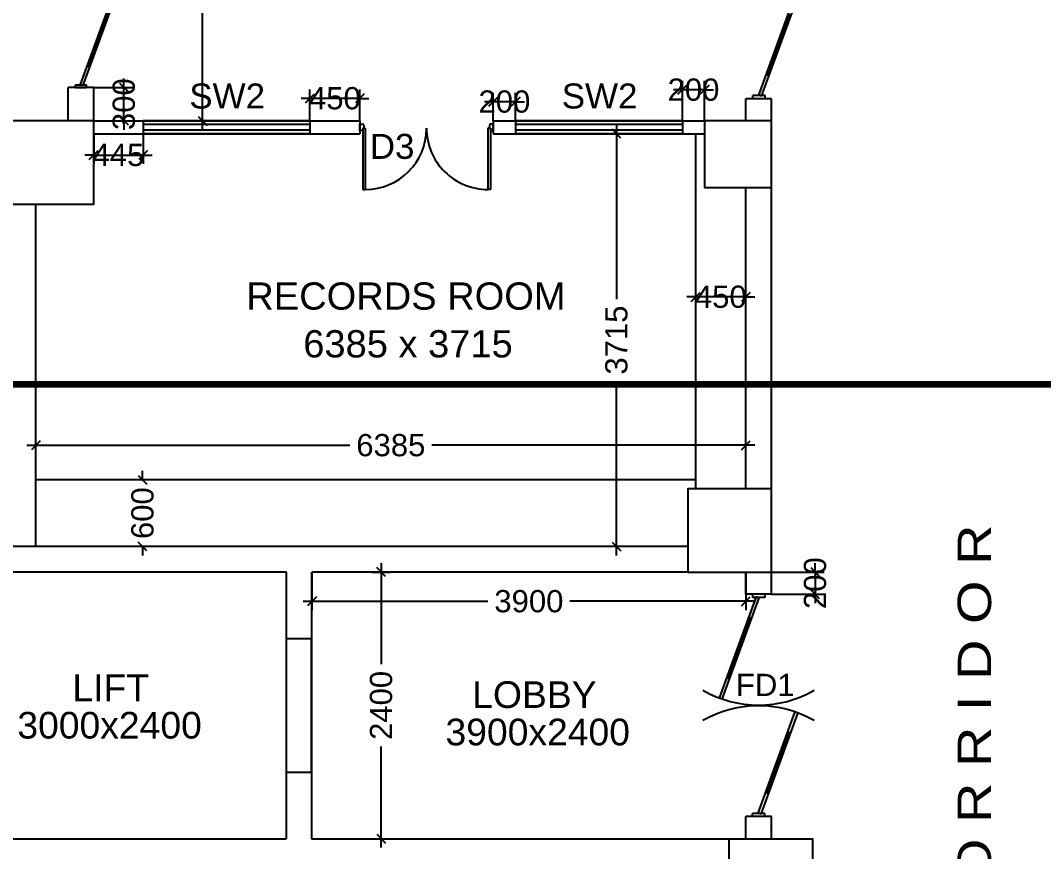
# Model space of a CAD drawing. Extents: x 7620542 to 7843793, y -6476226 to -6093835.
# Drawn here: x 7675706 to 7684907, y -6435934 to -6428455 of the extents above; entities that cross this region are included whole.
import ezdxf
from ezdxf.enums import TextEntityAlignment as Align

# ---------------------------------------------------------------- set-up
doc = ezdxf.new("R2010")
doc.units = 0
doc.header["$LTSCALE"] = 600
doc.header["$MEASUREMENT"] = 0
doc.header["$PDMODE"] = 35
doc.linetypes.add('DASHED', pattern=[0.75, 0.5, -0.25])
doc.layers.get('0').update_dxf_attribs({"linetype": 'CONTINUOUS'})
doc.layers.get('Defpoints').update_dxf_attribs({"linetype": 'CONTINUOUS'})
for name, color, linetype in [('DOOR', 32, 'CONTINUOUS'), ('Fire Door', 10, 'CONTINUOUS'), ('joinery', 7, 'CONTINUOUS'), ('LA-column', 3, 'CONTINUOUS'), ('Room Dim', 1, 'CONTINUOUS'), ('Sections', 10, 'CONTINUOUS'), ('TEXT', 6, 'CONTINUOUS'), ('TXT', 6, 'CONTINUOUS'), ('Walls', 7, 'CONTINUOUS'), ('WIN', 151, 'CONTINUOUS'), ('Working Dim', 5, 'CONTINUOUS')]:
    doc.layers.add(name, color=color, linetype=linetype)
doc.styles.add('ari', font='arial.ttf')
doc.styles.add('ARIAL', font='arial.ttf')
doc.dimstyles.new('int. dim', dxfattribs={"dimtxt": 450, "dimasz": 80, "dimexe": 80, "dimexo": 0, "dimgap": 70, "dimtad": 0, "dimdec": 0, "dimzin": 12, "dimdsep": 46, "dimtxsty": 'ari', "dimblk": 'OBLIQUE', "dimcen": 2, "dimdle": 80, "dimclrd": 256, "dimclre": 256, "dimclrt": 6, "dimadec": 0, "dimazin": 0, "dimtfac": 1, "dimtdec": 0, "dimtix": 1, "dimtmove": 2, "dimatfit": 3, "dimfxl": 1, "dimtolj": 1, "dimtzin": 0, "dimlwd": -1, "dimlwe": -1, "dimarcsym": 0})

# ---------------------------------------------------------------- blocks, each defined once
blk = doc.blocks.new('A$C15456D16')
at = {"layer": 'Fire Door'}
for p, q in [((969.1, -3.6), (55.6, 329)), ((969.1, -3.6), (55.6, 329)), ((969.2, -3.6), (55.6, 329)), ((978.6, 22.6), (65.1, 355.1)), ((978.6, 22.6), (65.1, 355.1)), ((978.7, 22.6), (65.1, 355.1)), ((247.8, 288.6), (238.3, 262.5)), ((247.8, 288.6), (238.3, 262.5)), ((247.8, 288.6), (238.3, 262.5)), ((791.2, 76), (243, 275.5)), ((791.2, 76), (243, 275.5)), ((791.2, 76), (243, 275.5)), ((-1000, 55.6), (-972.2, 55.6)), ((-1000, -55.6), (-1000, 55.6)), ((-1000, 55.6), (-972.2, 55.6)), ((-1000, -55.6), (-1000, 55.6)), ((-1000, 55.6), (-972.2, 55.6)), ((-1000, -55.6), (-1000, 55.6)), ((-978.6, -22.6), (-969.1, 3.6)), ((-978.6, -22.6), (-969.1, 3.6)), ((-978.6, -22.6), (-969.1, 3.6)), ((-972.2, -55.6), (-972.2, 55.6)), ((-972.2, -55.6), (-972.2, 55.6)), ((-972.2, -55.6), (-972.2, 55.6)), ((-969.1, 3.6), (-55.6, -329)), ((-969.1, 3.6), (-55.6, -329)), ((-969.1, 3.6), (-55.5, -329)), ((795.9, 89.1), (786.4, 63)), ((795.9, 89.1), (786.4, 63)), ((795.9, 89.1), (786.4, 63)), ((978.6, 22.6), (969.1, -3.6)), ((978.6, 22.6), (969.1, -3.6)), ((978.7, 22.6), (969.2, -3.6)), ((1000, 55.6), (972.2, 55.6)), ((972.2, -55.6), (972.2, 55.6)), ((1000, 55.6), (972.2, 55.6)), ((972.2, -55.6), (972.2, 55.6)), ((1000, 55.6), (972.2, 55.6)), ((972.2, -55.6), (972.2, 55.6)), ((1000, -55.6), (1000, 55.6)), ((1000, -55.6), (1000, 55.6)), ((1000, -55.6), (1000, 55.6)), ((-1000, -55.6), (-972.2, -55.6)), ((-1000, -55.6), (-972.2, -55.6)), ((-1000, -55.6), (-972.2, -55.6)), ((-978.6, -22.6), (-65.1, -355.1)), ((-978.6, -22.6), (-65.1, -355.1)), ((-978.6, -22.6), (-65, -355.1)), ((-795.9, -89.1), (-786.4, -63)), ((-795.9, -89.1), (-786.4, -63)), ((-795.9, -89.1), (-786.4, -63)), ((-791.2, -76), (-243, -275.5)), ((-791.2, -76), (-243, -275.5)), ((-791.2, -76), (-243, -275.5)), ((1000, -55.6), (972.2, -55.6)), ((1000, -55.6), (972.2, -55.6)), ((1000, -55.6), (972.2, -55.6)), ((-238.3, -262.5), (-247.8, -288.6)), ((-238.3, -262.5), (-247.8, -288.6)), ((-238.3, -262.5), (-247.8, -288.6))]:
    blk.add_line(p, q, dxfattribs=at)
at = {"layer": 'Fire Door', "extrusion": (0, 0, -1)}
for centre, major_axis, start_param, end_param in [((-1000, 0), (-1000, 0.1), 2.617886, 3.665084), ((-1000, 0), (-1000, 0.1), 2.617886, 3.665084), ((-1000, 0), (-1000, 0.1), 2.617886, 3.665084), ((1000, 0), (1000, 0.1), 2.618102, 3.665299), ((1000, 0), (1000, 0.1), 2.618102, 3.665299), ((1000, 0), (1000, 0.1), 2.618102, 3.665299)]:
    blk.add_ellipse(centre, major_axis=major_axis, ratio=1, start_param=start_param, end_param=end_param, dxfattribs=at)
blk = doc.blocks.new('Z$W@#5624')
at = {"layer": 'DOOR'}
for p, q in [((19.2, 469.7), (840.4, 768.6)), ((27.7, 446.2), (848.9, 745.1)), ((187.7, 517.8), (680.4, 697.1)), ((676.2, 708.8), (684.7, 685.4)), ((0, 399.5), (0, 499.4)), ((0, 499.4), (25, 499.4)), ((19.2, 469.7), (27.7, 446.2)), ((25, 399.5), (25, 499.4)), ((183.4, 529.5), (192, 506)), ((1797.8, 499.4), (1772.8, 499.4)), ((1772.8, 399.5), (1772.8, 499.4)), ((1797.8, 399.5), (1797.8, 499.4)), ((0, 399.5), (25, 399.5)), ((1770, 452.6), (948.8, 153.7)), ((1778.6, 429.2), (957.4, 130.3)), ((1610.1, 381.1), (1117.3, 201.8)), ((1614.3, 369.4), (1605.8, 392.9)), ((1778.6, 429.2), (1770, 452.6)), ((1797.8, 399.5), (1772.8, 399.5)), ((1113.1, 213.5), (1121.6, 190.1))]:
    blk.add_line(p, q, dxfattribs=at)
at = {"layer": 'DOOR', "color": 145}
for centre, start_param, end_param in [((0, 449.4), 2.617994, 3.665191), ((1797.8, 449.4), -0.523599, 0.523599)]:
    blk.add_ellipse(centre, major_axis=(-898.9, 0), ratio=1, start_param=start_param, end_param=end_param, dxfattribs=at)
blk = doc.blocks.new('Z$W@#1275')
at = {"layer": 'DOOR'}
for p, q in [((73, 1500), (0, 1500)), ((0, 1500), (0, 1467)), ((73, 1467), (73, 1500)), ((0, 1467), (2, 1467)), ((11, 1456), (11, 1458)), ((11, 1456), (47, 1456)), ((47, 1467), (736, 1467)), ((47, 1467), (47, 1439)), ((47, 1456), (47, 1467)), ((47, 1467), (73, 1467)), ((47, 1439), (736, 1439)), ((736, 1467), (736, 1439)), ((0, 33), (2, 33)), ((0, 0), (0, 33)), ((73, 0), (0, 0)), ((11, 44), (11, 42)), ((11, 44), (47, 44)), ((47, 61), (736, 61)), ((47, 33), (47, 61)), ((47, 44), (47, 33)), ((47, 33), (736, 33)), ((47, 33), (73, 33)), ((73, 33), (73, 0)), ((736, 33), (736, 61))]:
    blk.add_line(p, q, dxfattribs=at)
for centre, start, end in [((11, 1467), 180, 270), ((11, 33), 90, 180)]:
    blk.add_arc(centre, 9.13, start, end, dxfattribs=at)
at = {"layer": 'DOOR', "color": 145}
for centre, start, end in [((47, 1439), 270, 0), ((47, 61), 0, 90)]:
    blk.add_arc(centre, 689, start, end, dxfattribs=at)
blk = doc.blocks.new('_Oblique')
at = {"color": 0, "linetype": 'ByBlock', "lineweight": -2}
blk.add_line((-0.5, -0.5), (0.5, 0.5), dxfattribs=at)
blk = doc.blocks.new('*D731')
at = {"layer": 'Defpoints', "color": 0, "transparency": 16777216}
for p in [(7677087.2, -6424013.7, 5.1), (7677344, -6424013.7), (7677087.2, -6429358.9, 5.1)]:
    blk.add_point(p, dxfattribs=at)
at = {"layer": 'Working Dim', "transparency": 16777216}
for p, q in [((7677344, -6423933.7), (7677344, -6426316.9)), ((7677087.2, -6424013.7), (7677424, -6424013.7)), ((7677344, -6429438.9), (7677344, -6427055.7)), ((7677087.2, -6429358.9), (7677424, -6429358.9))]:
    blk.add_line(p, q, dxfattribs=at)
at = {"layer": 'Working Dim', "transparency": 16777216, "xscale": 80, "yscale": 80, "zscale": 80}
for p, rotation in [((7677344, -6424013.7), 90), ((7677344, -6429358.9), 270)]:
    blk.add_blockref('_Oblique', p, dxfattribs=dict(at, rotation=rotation))
at = {"layer": 'Working Dim', "color": 6, "transparency": 16777216, "insert": (7677344, -6426686.3), "char_height": 200, "attachment_point": 5, "rotation": 90, "style": 'ari'}
blk.add_mtext('\\A1;5345', dxfattribs=at)
blk = doc.blocks.new('*D796')
at = {"layer": 'Defpoints', "color": 0, "transparency": 16777216}
for p in [(7682229.1, -6432277.8), (7675845.1, -6432596.8, 2.1), (7682229.1, -6432596.8, 5.1)]:
    blk.add_point(p, dxfattribs=at)
at = {"layer": 'Working Dim', "transparency": 16777216}
for p, q in [((7675845.1, -6432596.8), (7675845.1, -6432197.8)), ((7682229.1, -6432596.8), (7682229.1, -6432197.8)), ((7675765.1, -6432277.8), (7678667.1, -6432277.8)), ((7682309.1, -6432277.8), (7679407, -6432277.8))]:
    blk.add_line(p, q, dxfattribs=at)
at = {"layer": 'Working Dim', "transparency": 16777216, "xscale": 80, "yscale": 80, "zscale": 80, "rotation": 180}
blk.add_blockref('_Oblique', (7675845.1, -6432277.8), dxfattribs=at)
at = {"layer": 'Working Dim', "transparency": 16777216, "xscale": 80, "yscale": 80, "zscale": 80}
blk.add_blockref('_Oblique', (7682229.1, -6432277.8), dxfattribs=at)
at = {"layer": 'Working Dim', "color": 6, "transparency": 16777216, "insert": (7679037.1, -6432277.8), "char_height": 200, "attachment_point": 5, "style": 'ari'}
blk.add_mtext('\\A1;6385', dxfattribs=at)
blk = doc.blocks.new('*D797')
at = {"layer": 'Defpoints', "color": 0, "transparency": 16777216}
for p in [(7681066.1, -6429473.9), (7681317.7, -6429473.9, 5.1), (7681317.7, -6433188.8, 5.1)]:
    blk.add_point(p, dxfattribs=at)
at = {"layer": 'Working Dim', "transparency": 16777216}
for p, q in [((7681066.1, -6429393.9), (7681066.1, -6430962)), ((7681317.7, -6429473.9), (7680986.1, -6429473.9)), ((7681066.1, -6433268.8), (7681066.1, -6431700.7)), ((7681317.7, -6433188.8), (7680986.1, -6433188.8))]:
    blk.add_line(p, q, dxfattribs=at)
at = {"layer": 'Working Dim', "transparency": 16777216, "xscale": 80, "yscale": 80, "zscale": 80}
for p, rotation in [((7681066.1, -6429473.9), 90), ((7681066.1, -6433188.8), 270)]:
    blk.add_blockref('_Oblique', p, dxfattribs=dict(at, rotation=rotation))
at = {"layer": 'Working Dim', "color": 6, "transparency": 16777216, "insert": (7681066.1, -6431331.3), "char_height": 200, "attachment_point": 5, "rotation": 90, "style": 'ari'}
blk.add_mtext('\\A1;3715', dxfattribs=at)
blk = doc.blocks.new('*D1080')
at = {"layer": 'Defpoints', "color": 0, "transparency": 16777216}
for p in [(7676365.1, -6429058), (7676636.6, -6429058), (7676365.1, -6429358.5)]:
    blk.add_point(p, dxfattribs=at)
at = {"layer": 'Working Dim', "transparency": 16777216}
for p, q in [((7676636.6, -6429058), (7676636.6, -6428978)), ((7676365.1, -6429058), (7676716.6, -6429058)), ((7676636.6, -6429358.5), (7676636.6, -6429058)), ((7676365.1, -6429358.5), (7676716.6, -6429358.5)), ((7676636.6, -6429358.5), (7676636.6, -6429438.5))]:
    blk.add_line(p, q, dxfattribs=at)
at = {"layer": 'Working Dim', "transparency": 16777216, "xscale": 80, "yscale": 80, "zscale": 80}
for p, rotation in [((7676636.6, -6429058), 270), ((7676636.6, -6429358.5), 90)]:
    blk.add_blockref('_Oblique', p, dxfattribs=dict(at, rotation=rotation))
at = {"layer": 'Working Dim', "color": 6, "transparency": 16777216, "insert": (7676636.6, -6429208.2), "char_height": 200, "attachment_point": 5, "rotation": 90, "style": 'ari'}
blk.add_mtext('\\A1;300', dxfattribs=at)
blk = doc.blocks.new('*D1082')
at = {"layer": 'Defpoints', "color": 0, "transparency": 16777216}
for p in [(7681658.7, -6429078.6), (7681658.7, -6429358.8), (7681859.1, -6429358.8, 5.1)]:
    blk.add_point(p, dxfattribs=at)
at = {"layer": 'Working Dim', "transparency": 16777216}
for p, q in [((7681658.7, -6429358.8), (7681658.7, -6428998.6)), ((7681859.1, -6429358.8), (7681859.1, -6428998.6)), ((7681658.7, -6429078.6), (7681578.7, -6429078.6)), ((7681859.1, -6429078.6), (7681658.7, -6429078.6)), ((7681859.1, -6429078.6), (7681939.1, -6429078.6))]:
    blk.add_line(p, q, dxfattribs=at)
at = {"layer": 'Working Dim', "transparency": 16777216, "xscale": 80, "yscale": 80, "zscale": 80}
blk.add_blockref('_Oblique', (7681658.7, -6429078.6), dxfattribs=at)
at = {"layer": 'Working Dim', "transparency": 16777216, "xscale": 80, "yscale": 80, "zscale": 80, "rotation": 180}
blk.add_blockref('_Oblique', (7681859.1, -6429078.6), dxfattribs=at)
at = {"layer": 'Working Dim', "color": 6, "transparency": 16777216, "insert": (7681758.9, -6429078.6), "char_height": 200, "attachment_point": 5, "style": 'ari'}
blk.add_mtext('\\A1;200', dxfattribs=at)
blk = doc.blocks.new('*D1083')
at = {"layer": 'Defpoints', "color": 0, "transparency": 16777216}
for p in [(7678309.7, -6429156.1), (7678309.7, -6429358.9), (7678758.3, -6429358.9)]:
    blk.add_point(p, dxfattribs=at)
at = {"layer": 'Working Dim', "transparency": 16777216}
for p, q in [((7678309.7, -6429358.9), (7678309.7, -6429076.1)), ((7678758.3, -6429358.9), (7678758.3, -6429076.1)), ((7678309.7, -6429156.1), (7678229.7, -6429156.1)), ((7678758.3, -6429156.1), (7678309.7, -6429156.1)), ((7678758.3, -6429156.1), (7678838.3, -6429156.1))]:
    blk.add_line(p, q, dxfattribs=at)
at = {"layer": 'Working Dim', "transparency": 16777216, "xscale": 80, "yscale": 80, "zscale": 80}
blk.add_blockref('_Oblique', (7678309.7, -6429156.1), dxfattribs=at)
at = {"layer": 'Working Dim', "transparency": 16777216, "xscale": 80, "yscale": 80, "zscale": 80, "rotation": 180}
blk.add_blockref('_Oblique', (7678758.3, -6429156.1), dxfattribs=at)
at = {"layer": 'Working Dim', "color": 6, "transparency": 16777216, "insert": (7678534, -6429156.1), "char_height": 200, "attachment_point": 5, "style": 'ari'}
blk.add_mtext('\\A1;450', dxfattribs=at)
blk = doc.blocks.new('*D1084')
at = {"layer": 'Defpoints', "color": 0, "transparency": 16777216}
for p in [(7676365.1, -6429473.9), (7676809.7, -6429473.9), (7676809.7, -6429666.5)]:
    blk.add_point(p, dxfattribs=at)
at = {"layer": 'Working Dim', "transparency": 16777216}
for p, q in [((7676365.1, -6429473.9), (7676365.1, -6429746.5)), ((7676809.7, -6429473.9), (7676809.7, -6429746.5)), ((7676365.1, -6429666.5), (7676285.1, -6429666.5)), ((7676365.1, -6429666.5), (7676809.7, -6429666.5)), ((7676809.7, -6429666.5), (7676889.7, -6429666.5))]:
    blk.add_line(p, q, dxfattribs=at)
at = {"layer": 'Working Dim', "transparency": 16777216, "xscale": 80, "yscale": 80, "zscale": 80}
blk.add_blockref('_Oblique', (7676365.1, -6429666.5), dxfattribs=at)
at = {"layer": 'Working Dim', "transparency": 16777216, "xscale": 80, "yscale": 80, "zscale": 80, "rotation": 180}
blk.add_blockref('_Oblique', (7676809.7, -6429666.5), dxfattribs=at)
at = {"layer": 'Working Dim', "color": 6, "transparency": 16777216, "insert": (7676587.4, -6429666.5), "char_height": 200, "attachment_point": 5, "style": 'ari'}
blk.add_mtext('\\A1;445', dxfattribs=at)
blk = doc.blocks.new('*D1085')
at = {"layer": 'Defpoints', "color": 0, "transparency": 16777216}
for p in [(7679958.3, -6429185.9), (7679958.3, -6429358.9), (7680158.7, -6429358.9)]:
    blk.add_point(p, dxfattribs=at)
at = {"layer": 'Working Dim', "transparency": 16777216}
for p, q in [((7679958.3, -6429185.9), (7679878.3, -6429185.9)), ((7679958.3, -6429358.9), (7679958.3, -6429105.9)), ((7680158.7, -6429185.9), (7679958.3, -6429185.9)), ((7680158.7, -6429358.9), (7680158.7, -6429105.9)), ((7680158.7, -6429185.9), (7680238.7, -6429185.9))]:
    blk.add_line(p, q, dxfattribs=at)
at = {"layer": 'Working Dim', "transparency": 16777216, "xscale": 80, "yscale": 80, "zscale": 80}
blk.add_blockref('_Oblique', (7679958.3, -6429185.9), dxfattribs=at)
at = {"layer": 'Working Dim', "transparency": 16777216, "xscale": 80, "yscale": 80, "zscale": 80, "rotation": 180}
blk.add_blockref('_Oblique', (7680158.7, -6429185.9), dxfattribs=at)
at = {"layer": 'Working Dim', "color": 6, "transparency": 16777216, "insert": (7680058.5, -6429185.9), "char_height": 200, "attachment_point": 5, "style": 'ari'}
blk.add_mtext('\\A1;200', dxfattribs=at)
blk = doc.blocks.new('*D1101')
at = {"layer": 'Defpoints', "color": 0, "transparency": 16777216}
for p in [(7682459.1, -6433418.8, 2.3), (7682459.1, -6433618.8), (7682852.8, -6433618.8)]:
    blk.add_point(p, dxfattribs=at)
at = {"layer": 'Working Dim', "transparency": 16777216}
for p, q in [((7682459.1, -6433418.8), (7682932.8, -6433418.8)), ((7682852.8, -6433418.8), (7682852.8, -6433338.8)), ((7682852.8, -6433418.8), (7682852.8, -6433618.8)), ((7682459.1, -6433618.8), (7682932.8, -6433618.8)), ((7682852.8, -6433618.8), (7682852.8, -6433698.8))]:
    blk.add_line(p, q, dxfattribs=at)
at = {"layer": 'Working Dim', "transparency": 16777216, "xscale": 80, "yscale": 80, "zscale": 80}
for p, rotation in [((7682852.8, -6433418.8), 270), ((7682852.8, -6433618.8), 90)]:
    blk.add_blockref('_Oblique', p, dxfattribs=dict(at, rotation=rotation))
at = {"layer": 'Working Dim', "color": 6, "transparency": 16777216, "insert": (7682852.8, -6433518.8), "char_height": 200, "attachment_point": 5, "rotation": 90, "style": 'ari'}
blk.add_mtext('\\A1;200', dxfattribs=at)
blk = doc.blocks.new('*D1102')
at = {"layer": 'Defpoints', "color": 0, "transparency": 16777216}
for p in [(7678328.1, -6433418.8), (7682229.1, -6433418.8, 2.3), (7678328.1, -6433682.1)]:
    blk.add_point(p, dxfattribs=at)
at = {"layer": 'Working Dim', "transparency": 16777216}
for p, q in [((7678328.1, -6433418.8), (7678328.1, -6433762.1)), ((7682229.1, -6433418.8), (7682229.1, -6433762.1)), ((7678248.1, -6433682.1), (7679910.3, -6433682.1)), ((7682309.1, -6433682.1), (7680646.8, -6433682.1))]:
    blk.add_line(p, q, dxfattribs=at)
at = {"layer": 'Working Dim', "transparency": 16777216, "xscale": 80, "yscale": 80, "zscale": 80, "rotation": 180}
blk.add_blockref('_Oblique', (7678328.1, -6433682.1), dxfattribs=at)
at = {"layer": 'Working Dim', "transparency": 16777216, "xscale": 80, "yscale": 80, "zscale": 80}
blk.add_blockref('_Oblique', (7682229.1, -6433682.1), dxfattribs=at)
at = {"layer": 'Working Dim', "color": 6, "transparency": 16777216, "insert": (7680278.6, -6433682.1), "char_height": 200, "attachment_point": 5, "style": 'ari'}
blk.add_mtext('\\A1;3900', dxfattribs=at)
blk = doc.blocks.new('*D1103')
at = {"layer": 'Defpoints', "color": 0, "transparency": 16777216}
for p in [(7678864.8, -6433418.8), (7678950.1, -6433418.8), (7678864.8, -6435818.8)]:
    blk.add_point(p, dxfattribs=at)
at = {"layer": 'Working Dim', "transparency": 16777216}
for p, q in [((7678864.8, -6433418.8), (7679030.1, -6433418.8)), ((7678950.1, -6433338.8), (7678950.1, -6434248.8)), ((7678950.1, -6435898.8), (7678950.1, -6434988.8)), ((7678864.8, -6435818.8), (7679030.1, -6435818.8))]:
    blk.add_line(p, q, dxfattribs=at)
at = {"layer": 'Working Dim', "transparency": 16777216, "xscale": 80, "yscale": 80, "zscale": 80}
for p, rotation in [((7678950.1, -6433418.8), 90), ((7678950.1, -6435818.8), 270)]:
    blk.add_blockref('_Oblique', p, dxfattribs=dict(at, rotation=rotation))
at = {"layer": 'Working Dim', "color": 6, "transparency": 16777216, "insert": (7678950.1, -6434618.8), "char_height": 200, "attachment_point": 5, "rotation": 90, "style": 'ari'}
blk.add_mtext('\\A1;2400', dxfattribs=at)
blk = doc.blocks.new('*D2440')
at = {"layer": 'Defpoints', "color": 0, "transparency": 16777216}
for p in [(7681779.1, -6430942.6), (7681779.1, -6431046.9, -14.8), (7682229.1, -6431046.9, -14.8)]:
    blk.add_point(p, dxfattribs=at)
at = {"layer": 'Working Dim', "transparency": 16777216}
for p, q in [((7681779.1, -6430942.6), (7681699.1, -6430942.6)), ((7681779.1, -6431046.9), (7681779.1, -6430862.6)), ((7682229.1, -6430942.6), (7681779.1, -6430942.6)), ((7682229.1, -6431046.9), (7682229.1, -6430862.6)), ((7682229.1, -6430942.6), (7682309.1, -6430942.6))]:
    blk.add_line(p, q, dxfattribs=at)
at = {"layer": 'Working Dim', "transparency": 16777216, "xscale": 80, "yscale": 80, "zscale": 80}
blk.add_blockref('_Oblique', (7681779.1, -6430942.6), dxfattribs=at)
at = {"layer": 'Working Dim', "transparency": 16777216, "xscale": 80, "yscale": 80, "zscale": 80, "rotation": 180}
blk.add_blockref('_Oblique', (7682229.1, -6430942.6), dxfattribs=at)
at = {"layer": 'Working Dim', "color": 6, "transparency": 16777216, "insert": (7682004.1, -6430942.6), "char_height": 200, "attachment_point": 5, "style": 'ari'}
blk.add_mtext('\\A1;450', dxfattribs=at)
blk = doc.blocks.new('*D2441')
at = {"layer": 'Defpoints', "color": 0, "transparency": 16777216}
for p in [(7676804.4, -6432588.8, -14.8), (7676804.4, -6432588.8), (7676804.4, -6433188.8, -14.8)]:
    blk.add_point(p, dxfattribs=at)
at = {"layer": 'Working Dim', "transparency": 16777216}
for p, q in [((7676804.4, -6432588.8), (7676724.4, -6432588.8)), ((7676804.4, -6432588.8), (7676804.4, -6432508.8)), ((7676804.4, -6432588.8), (7676804.4, -6432597.7)), ((7676804.4, -6433188.8), (7676724.4, -6433188.8)), ((7676804.4, -6433188.8), (7676804.4, -6433179.9)), ((7676804.4, -6433188.8), (7676804.4, -6433268.8))]:
    blk.add_line(p, q, dxfattribs=at)
at = {"layer": 'Working Dim', "transparency": 16777216, "xscale": 80, "yscale": 80, "zscale": 80}
for p, rotation in [((7676804.4, -6432588.8), 270), ((7676804.4, -6433188.8), 90)]:
    blk.add_blockref('_Oblique', p, dxfattribs=dict(at, rotation=rotation))
at = {"layer": 'Working Dim', "color": 6, "transparency": 16777216, "insert": (7676804.4, -6432888.8), "char_height": 200, "attachment_point": 5, "rotation": 90, "style": 'ari'}
blk.add_mtext('\\A1;600', dxfattribs=at)

msp = doc.modelspace()

# ---------------------------------------------------------------- linework, layer by layer
at = {"layer": 'DOOR', "linetype": 'Continuous', "elevation": -14.83}
msp.add_lwpolyline([(7678095.053, -6434018.797), (7678095.053, -6435218.797), (7678325.053, -6435218.797), (7678325.053, -6434018.797)], close=True, dxfattribs=at)
at = {"layer": 'LA-column', "color": 2, "flags": 128}
for points, elevation in [([(7675615.143, -6430108.803), (7676365.143, -6430108.803), (7676365.143, -6429358.803), (7675615.143, -6429358.803)], -9.699), ([(7681859.143, -6429958.803), (7682459.143, -6429958.803), (7682459.143, -6429358.803), (7681859.143, -6429358.803)], -9.699), ([(7681709.143, -6433418.819), (7682459.143, -6433418.819), (7682459.143, -6432668.819), (7681709.143, -6432668.819)], -12.548), ([(7682829.143, -6436568.812), (7682079.143, -6436568.812), (7682079.143, -6435818.812), (7682829.143, -6435818.812)], -9.699)]:
    msp.add_lwpolyline(points, close=True, dxfattribs=dict(at, elevation=elevation))
at = {"layer": 'Sections', "linetype": 'DASHED', "lineweight": 0, "ltscale": 2, "const_width": 60, "elevation": -14.83, "flags": 128}
msp.add_lwpolyline([(7764050.867, -6431729.833), (7764598.735, -6430597.18), (7764598.735, -6431729.833), (7639175.207, -6431729.833), (7639175.207, -6430597.18), (7639723.075, -6431729.833)], dxfattribs=at)
at = {"layer": 'Walls', "linetype": 'Continuous'}
for p, q in [((7676135.052, -6429057.99, -14.83), (7676135.053, -6429057.99, -14.83)), ((7676135.053, -6429358.265, -14.83), (7676135.053, -6429057.99, -14.83)), ((7676365.053, -6429057.99, -14.83), (7676135.053, -6429057.99, -14.83)), ((7676365.053, -6429057.99, -14.83), (7676135.053, -6429057.99, -14.83)), ((7676365.052, -6429057.99, -14.83), (7676365.053, -6429057.99, -14.83)), ((7676365.053, -6429358.486, -14.83), (7676365.053, -6429057.99, -14.83)), ((7682229.052, -6429358.845, -14.83), (7682229.052, -6429158.814, -14.83)), ((7682459.052, -6429158.814, -14.83), (7682229.052, -6429158.814, -14.83)), ((7682459.052, -6429358.845, -14.83), (7682459.052, -6429158.814, -14.83)), ((7675845.053, -6433189.508, -14.83), (7675845.053, -6430109.021, -14.83)), ((7681779.053, -6432588.798, -14.83), (7675845.053, -6432588.798, -14.83)), ((7681709.053, -6433188.798, -14.83), (7675095.053, -6433188.798, -14.83)), ((7678098.053, -6433418.798, -14.83), (7675095.053, -6433418.798, -14.83)), ((7678095.053, -6433418.797, -14.83), (7678095.053, -6435818.797, -14.83)), ((7678325.053, -6433418.797, -14.83), (7678325.053, -6435818.797, -14.83)), ((7681709.053, -6433418.798, -14.83), (7678328.053, -6433418.798, -14.83)), ((7682229.053, -6433618.798, -14.83), (7682229.053, -6433418.798, -14.83)), ((7682459.053, -6433618.798, -14.83), (7682459.053, -6433418.798, -14.83)), ((7682459.053, -6433618.798, -14.83), (7682229.053, -6433618.798, -14.83)), ((7682229.053, -6435818.798, -14.83), (7682229.053, -6435618.817, -14.83)), ((7682459.053, -6435618.817, -14.83), (7682229.053, -6435618.817, -14.83)), ((7682459.053, -6435818.798, -14.83), (7682459.053, -6435618.817, -14.83)), ((7675095.053, -6435818.797, -14.83), (7678095.053, -6435818.797, -14.83)), ((7678325.053, -6435818.797, -14.83), (7682079.143, -6435818.797, -14.83))]:
    msp.add_line(p, q, dxfattribs=at)
at = {"layer": 'Walls', "linetype": 'Continuous', "extrusion": (0.000145144, -2.25336e-17, 1)}
for p, q in [((7681779.053, -6432668.844, -14.83), (7681779.053, -6429473.881, -14.83)), ((7682229.053, -6432668.844, -14.83), (7682229.053, -6429958.855, -14.83)), ((7682459.053, -6432668.844, -14.83), (7682459.053, -6429958.855, -14.83))]:
    msp.add_line(p, q, dxfattribs=at)
at = {"layer": 'Walls', "linetype": 'Continuous', "elevation": -14.83, "flags": 128}
for points in [[(7682229.052, -6429358.845), (7682229.052, -6429158.814)], [(7682459.052, -6429358.845), (7682459.052, -6429158.814)], [(7682229.053, -6433618.798), (7682229.053, -6433418.798)], [(7682459.053, -6433618.798), (7682459.053, -6433418.798)], [(7682229.053, -6435818.797), (7682229.053, -6435618.817)], [(7682459.053, -6435818.797), (7682459.053, -6435618.817)]]:
    msp.add_lwpolyline(points, dxfattribs=at)
at = {"layer": 'Walls', "linetype": 'Continuous', "elevation": -14.83}
for points in [[(7676365.053, -6429358.881), (7678758.302, -6429358.881)], [(7678758.302, -6429358.881), (7678758.302, -6429473.881)], [(7679958.302, -6429358.881), (7681859.052, -6429358.882)], [(7679958.302, -6429358.881), (7679958.302, -6429473.881)], [(7676365.053, -6429473.881), (7678758.302, -6429473.881)], [(7679958.302, -6429473.881), (7681859.052, -6429473.882)]]:
    msp.add_lwpolyline(points, dxfattribs=at)
at = {"layer": 'WIN', "linetype": 'Continuous'}
for p, q in [((7676809.677, -6429358.881, -14.83), (7676809.677, -6429473.881, -14.83)), ((7678309.677, -6429358.881, -14.83), (7678309.677, -6429473.881, -14.83)), ((7680158.677, -6429358.881, -14.83), (7680158.677, -6429473.882, -14.83)), ((7681658.677, -6429358.881, -14.83), (7681658.677, -6429473.882, -14.83))]:
    msp.add_line(p, q, dxfattribs=at)
at = {"layer": 'WIN', "linetype": 'Continuous', "elevation": -14.83}
for points in [[(7678309.677, -6429358.88), (7676809.677, -6429358.881)], [(7681658.677, -6429358.881), (7680158.677, -6429358.881)], [(7678309.677, -6429391.097), (7676809.677, -6429391.098)], [(7678309.677, -6429441.665), (7676809.677, -6429441.665)], [(7681658.677, -6429391.098), (7680158.677, -6429391.098)], [(7681658.677, -6429441.665), (7680158.677, -6429441.665)], [(7678309.677, -6429473.881), (7676809.677, -6429473.881)], [(7681658.677, -6429473.881), (7680158.677, -6429473.882)]]:
    msp.add_lwpolyline(points, dxfattribs=at)

# ---------------------------------------------------------------- block references
at = {"layer": 'DOOR', "linetype": 'Continuous', "xscale": -1.001247152686119, "yscale": 1.001247151754797, "zscale": 1.001247151760857, "rotation": 270}
msp.add_blockref('Z$W@#5624', (7675800.053, -6429057.931, -14.83), dxfattribs=at)
at = {"layer": 'DOOR', "xscale": 0.800011433660984, "yscale": 0.800011433660984, "zscale": 0.800011433660984, "rotation": 270}
msp.add_blockref('Z$W@#1275', (7678758.302, -6429387.154, -14.83), dxfattribs=at)
at = {"layer": 'Fire Door', "color": 3, "lineweight": 0, "rotation": 90}
for p in [(7682349.053, -6428158.799, -14.83), (7682344.053, -6434618.817, -14.83)]:
    msp.add_blockref('A$C15456D16', p, dxfattribs=at)

# ---------------------------------------------------------------- texts
at = {"layer": 'Fire Door', "style": 'ARIAL'}
msp.add_text('FD1', height=200, dxfattribs=at).set_placement((7682404.472, -6434533.953, -14.83), align=Align.CENTER)
at = {"layer": 'joinery', "style": 'ari'}
for s, p in [('SW2', (7677565.654, -6429247.235, -14.83)), ('SW2', (7680914.653, -6429247.236, -14.83)), ('D3', (7679048.621, -6429700.418, -14.83))]:
    msp.add_text(s, height=225, dxfattribs=at).set_placement(p, align=Align.CENTER)
at = {"layer": 'Room Dim', "style": 'ARIAL'}
for s, height, p in [('6385 x 3715', 245, (7679191.425, -6431487.182, -14.83)), ('3000x2400', 240, (7676507.874, -6434917.058, -14.83)), ('3900x2400', 240, (7680358.243, -6434978.044, -8.547))]:
    msp.add_text(s, height=height, dxfattribs=at).set_placement(p, align=Align.CENTER)
at = {"layer": 'TEXT', "color": 7, "style": 'ARIAL'}
for s, height, p in [('RECORDS ROOM', 245, (7679172.965, -6431057.448, -14.83)), ('LIFT', 240, (7676518.118, -6434580.54, -14.83)), ('LOBBY', 240, (7680328.19, -6434641.526, -8.547))]:
    msp.add_text(s, height=height, dxfattribs=at).set_placement(p, align=Align.CENTER)
at = {"layer": 'TXT', "color": 7, "style": 'ARIAL', "width": 1.2}
msp.add_text('3.60 M      W I D E      C O R R I D O R', height=300.52174, rotation=90, dxfattribs=at).set_placement((7684435.023, -6437328.868, -14.83), align=Align.CENTER)

# ---------------------------------------------------------------- dimensions: what is measured, and where the dimension line sits
at = {"layer": 'Working Dim'}
for base, p1, p2, override, picture, middle in [((7677344.04, -6424013.723, -14.83), (7677087.185, -6429358.881, -9.699), (7677087.185, -6424013.723, -9.699), {"dimtxt": 200}, '*D731', (7677344.04, -6426686.302, -14.83)), ((7676636.568, -6429057.99, -14.83), (7676365.053, -6429358.486, -14.83), (7676365.053, -6429057.99, -14.83), {"dimtxt": 200, "dimarcsym": 1}, '*D1080', (7676636.568, -6429208.238, -14.83)), ((7681066.088, -6429473.881, -14.83), (7681317.708, -6433188.798, -9.699), (7681317.707, -6429473.881, -9.699), {"dimtxt": 200}, '*D797', (7681066.088, -6431331.34, -14.83)), ((7682852.814, -6433618.798, -14.83), (7682459.143, -6433418.819, -12.548), (7682459.143, -6433618.798, -14.83), {"dimtxt": 200, "dimarcsym": 1}, '*D1101', (7682852.814, -6433518.809, -14.83)), ((7678950.059, -6433418.798, -14.83), (7678864.846, -6435818.797, -14.83), (7678864.846, -6433418.798, -14.83), {"dimtxt": 200, "dimarcsym": 1}, '*D1103', (7678950.059, -6434618.798, -14.83))]:
    dim = msp.add_linear_dim(base=base, p1=p1, p2=p2, angle=90, dimstyle='int. dim', override=override, dxfattribs=at)
    dim.commit()
    dim.dimension.update_dxf_attribs({"geometry": picture, "text_midpoint": middle})
for base, p1, p2, picture, middle in [((7681658.677, -6429078.587, -14.83), (7681859.143, -6429358.803, -9.699), (7681658.677, -6429358.803, -14.83), '*D1082', (7681758.91, -6429078.587, -14.83)), ((7676809.677, -6429666.473, -14.83), (7676365.053, -6429473.881, -14.83), (7676809.677, -6429473.881, -14.83), '*D1084', (7676587.365, -6429666.473, -14.83))]:
    dim = msp.add_linear_dim(base=base, p1=p1, p2=p2, dimstyle='int. dim', override={"dimtxt": 200, "dimarcsym": 1}, dxfattribs=at)
    dim.commit()
    dim.dimension.update_dxf_attribs({"geometry": picture, "text_midpoint": middle})
for base, p1, p2, text, override, picture, middle in [((7678309.677, -6429156.087, -14.83), (7678758.302, -6429358.881, -14.83), (7678309.677, -6429358.88, -14.83), '450', {"dimtxt": 200, "dimarcsym": 1}, '*D1083', (7678533.99, -6429156.087, -14.83)), ((7679958.302, -6429185.93, -14.83), (7680158.677, -6429358.881, -14.83), (7679958.302, -6429358.881, -14.83), '200', {"dimtxt": 200, "dimarcsym": 1}, '*D1085', (7680058.489, -6429185.93, -14.83)), ((7682229.053, -6432277.824, -14.83), (7675845.053, -6432596.757, -12.739), (7682229.053, -6432596.757, -9.699), '6385', {"dimtxt": 200}, '*D796', (7679037.053, -6432277.824, -14.83)), ((7678328.053, -6433682.082, -14.83), (7682229.053, -6433418.819, -12.548), (7678328.053, -6433418.798, -14.83), '3900', {"dimtxt": 200, "dimarcsym": 1}, '*D1102', (7680278.553, -6433682.082, -14.83))]:
    dim = msp.add_linear_dim(base=base, p1=p1, p2=p2, text=text, dimstyle='int. dim', override=override, dxfattribs=at)
    dim.commit()
    dim.dimension.update_dxf_attribs({"geometry": picture, "text_midpoint": middle})
at = {"layer": 'Working Dim', "color": 7}
dim = msp.add_linear_dim(base=(7681779.053, -6430942.585), p1=(7682229.053, -6431046.922, -14.83), p2=(7681779.053, -6431046.921, -14.83), dimstyle='int. dim', override={"dimtxt": 200, "dimarcsym": 1}, dxfattribs=at)
dim.commit()
dim.dimension.update_dxf_attribs({"geometry": '*D2440', "text_midpoint": (7682004.053, -6430942.585)})
dim = msp.add_linear_dim(base=(7676804.408, -6432588.798), p1=(7676804.408, -6433188.798, -14.83), p2=(7676804.408, -6432588.798, -14.83), angle=90, dimstyle='int. dim', override={"dimtxt": 200, "dimarcsym": 1}, dxfattribs=at)
dim.commit()
dim.dimension.update_dxf_attribs({"geometry": '*D2441', "text_midpoint": (7676804.408, -6432888.798)})

doc.saveas('drawing.dxf')
